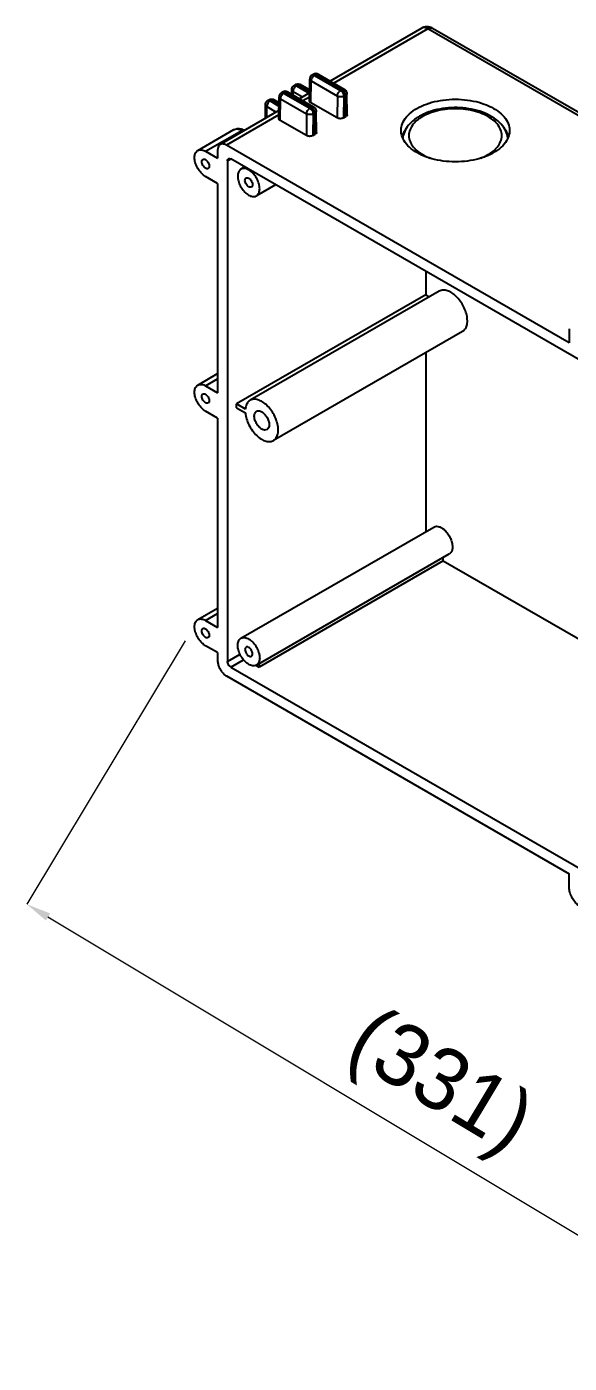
# Model space of a CAD drawing. Extents: x 0 to 1354, y -165 to 827.
# Drawn here: x 818.3 to 905.8, y -18 to 197.9 of the extents above; entities that cross this region are included whole.
import ezdxf

# ---------------------------------------------------------------- set-up
doc = ezdxf.new("R2010")
doc.units = 0
doc.header["$LTSCALE"] = 10
doc.header["$MEASUREMENT"] = 0
doc.header["$PDMODE"] = 3
doc.header["$PDSIZE"] = -10
doc.layers.get('0').update_dxf_attribs({"linetype": 'CONTINUOUS'})
doc.layers.get('DEFPOINTS').update_dxf_attribs({"linetype": 'CONTINUOUS'})
doc.styles.add('Daelim Dimension', font='')
doc.styles.get('Daelim Dimension').set_extended_font_data('나눔고딕')
doc.dimstyles.new('DEFAULT', dxfattribs={"dimscale": 2, "dimtxt": 2, "dimasz": 2, "dimexe": 0, "dimexo": 2, "dimgap": 1, "dimtad": 1, "dimdec": 1, "dimzin": 9, "dimdsep": 46, "dimtxsty": 'Daelim Dimension', "dimcen": 0.5, "dimclrd": 252, "dimclre": 252, "dimclrt": 3, "dimadec": 1, "dimazin": 0, "dimtfac": 1, "dimtdec": 1, "dimtix": 1, "dimtmove": 0, "dimatfit": 3, "dimfxl": 1, "dimtolj": 1, "dimtzin": 1, "dimlwd": 9, "dimlwe": 9, "dimarcsym": 0})

# ---------------------------------------------------------------- blocks, each defined once
blk = doc.blocks.new('*D15')
at = {"color": 5, "lineweight": 9, "ltscale": 0.5, "transparency": 16777216}
for p, q in [((843.8008398459448, 98.71144458168902), (818.2543123126488, 56.18566603444208)), ((821.6831786344985, 54.12584183153416), (938.2397334924493, -15.89322282960001)), ((967.215127347595, 24.57273151473896), (941.668599814299, -17.95304703250798))]:
    blk.add_line(p, q, dxfattribs=at)
at = {"color": 5, "ltscale": 0.5, "transparency": 16777216}
for points in [[(822.0264826683166, 54.69731955184244), (821.3398746006806, 53.55436411122588), (818.2543123126488, 56.18566603444208)], [(938.5830375262674, -15.32174510929173), (937.8964294586314, -16.46470054990829), (941.668599814299, -17.95304703250798)]]:
    blk.add_solid(points, dxfattribs=at)
at = {"layer": 'DEFPOINTS', "color": 0, "ltscale": 0.5, "transparency": 16777216}
for p in [(845.8606640488526, 102.1403109035386), (969.2749515505029, 28.00159783658859), (941.668599814299, -17.95304703250798)]:
    blk.add_point(p, dxfattribs=at)
at = {"color": 7, "ltscale": 0.5, "transparency": 16777216, "insert": (884.520180014688, 26.70494498008219), "char_height": 10, "attachment_point": 5, "rotation": 329.0054825987993, "style": 'Daelim Dimension'}
blk.add_mtext('\\A1;(331)', dxfattribs=at)

msp = doc.modelspace()

# ---------------------------------------------------------------- linework, layer by layer
at = {"color": 7, "linetype": 'Continuous'}
for p, q in [((881.994746329653, 197.6670587061886), (867.1972091980028, 189.1237476565886)), ((997.9429497387528, 131.7114201199886), (883.744729127503, 197.6423019749886)), ((864.2881262759029, 190.0833540772887), (864.5366050080529, 190.2268124838387)), ((865.2865969666027, 190.2268151879887), (869.5292553175027, 187.7773706608887)), ((861.6458942240529, 188.5577639765886), (861.3974154918528, 188.4143055700387)), ((863.8874516142528, 187.7262735022887), (862.3861117088527, 188.5633126245386)), ((863.8606398953029, 185.9371048500386), (863.9132087956527, 189.4450719737887)), ((857.4032712007529, 186.1082990533887), (857.1547924685528, 185.9648406467886)), ((858.9491211779527, 185.6646849821886), (858.1434886856027, 186.1138477013387)), ((858.9103744760528, 183.0790848377887), (858.962943376453, 186.5870519615387)), ((859.3378608566527, 187.2253340649886), (859.5863395888528, 187.3687924715887)), ((860.336331547403, 187.3687951757387), (864.578989898253, 184.9193506486387)), ((861.0224138130529, 186.9726943559887), (861.0224138130529, 187.7647855479387)), ((863.879690817203, 187.2083889595386), (862.2469437788027, 186.2657276443387)), ((869.9567453295529, 183.6918904242887), (869.9041744907029, 187.1392836898386)), ((858.9294253979529, 184.3503689472886), (849.4679698178029, 178.8878276280886)), ((856.779790789753, 183.1092842358387), (856.779790789753, 185.3153206246886)), ((868.3229184768029, 183.1777393046386), (864.0802601259529, 185.6271838317887)), ((865.0064799103529, 180.8338704120387), (864.953909071503, 184.2812636775886)), ((863.3726530576027, 180.3197192923886), (859.1299947067027, 182.7691638195387)), ((869.383659432403, 183.1777884944387), (869.7370497834029, 183.3818172908386)), ((845.8591997425528, 177.9123246499387), (851.6928063996029, 181.2803389193386)), ((853.317794440853, 181.1936741352387), (853.3898163014528, 181.1520932353387)), ((864.4333940131528, 180.3197684821887), (864.7867843641529, 180.5237972785887)), ((847.1091941464529, 177.7885139523887), (849.0537458906529, 176.6658518774386)), ((849.0537458906529, 177.9722557448387), (849.0537458906529, 176.6658518774386)), ((905.7993013336527, 146.8439400288887), (850.467965340903, 178.7887790700886)), ((850.6447427722028, 176.2372116300387), (850.6447427722028, 95.40347233423859)), ((963.9590762270027, 111.4290075310387), (851.1750750660528, 176.5434078770386)), ((853.412725259303, 175.2515291617887), (852.8242231753529, 174.9117593533887)), ((849.0537458906529, 172.5833397917886), (847.1091941464529, 173.7060018667387)), ((849.0537458906529, 172.5833397917886), (849.0537458906529, 138.7801397226386)), ((858.4127892779529, 172.3648061610886), (855.324211983153, 170.5816258726886)), ((882.6411914061528, 158.3768481202387), (882.6411914061528, 154.5995783512387)), ((882.6411914061528, 154.5995783512387), (852.1112761306028, 136.9732287636887)), ((884.8320807199029, 155.1936057168887), (854.3021654443528, 137.5672561293386)), ((882.6411914061528, 154.5995783512387), (883.222195040903, 154.2641433348887)), ((905.7993013336527, 149.0893216759887), (905.7993013336527, 146.8439400288887)), ((888.582063931603, 148.6984054957886), (858.0521486560529, 131.0720559082387)), ((882.6411914061528, 145.2684616180386), (882.6411914061528, 116.3550669201386)), ((845.8591997425528, 140.0266124950887), (849.0537458906529, 141.8709735642886)), ((847.1091941464529, 139.9028017975886), (849.0537458906529, 138.7801397226386)), ((852.1112761306028, 136.3608519508387), (852.1112761306028, 136.9732287636887)), ((853.5387872007527, 136.1490735079387), (852.1112761306028, 136.9732287636887)), ((852.1112761306028, 136.3608519508387), (853.5387872007527, 135.5366966950887)), ((849.0537458906529, 134.6976276369887), (847.1091941464529, 135.8202897119386)), ((849.0537458906529, 134.6976276369887), (849.0537458906529, 100.8944275678386)), ((852.8242231753529, 99.14033504373867), (883.9367920127529, 117.1030778140887)), ((855.324211983153, 94.81020156303862), (886.4367808205529, 112.7729443333886)), ((885.4519525636028, 111.6413864848387), (855.753591400603, 94.49513202223864)), ((885.4519525636028, 111.6413864848387), (885.4519525636028, 112.2043568681386)), ((885.4519525636028, 111.6413864848387), (934.3410727852529, 83.41587831073866)), ((845.8591997425528, 102.1409003402887), (849.0537458906529, 103.9852614094887)), ((847.1091941464529, 102.0170896427387), (849.0537458906529, 100.8944275678386)), ((849.0537458906529, 96.81191548218862), (847.1091941464529, 97.93457755708869)), ((849.0537458906529, 96.81191548218862), (849.0537458906529, 95.5055116147887)), ((855.753591400603, 95.05810240553865), (855.753591400603, 94.49513202223864)), ((850.467965340903, 93.05602527148858), (905.7993013336527, 61.11118623023867)), ((851.1750750660528, 94.48491495548865), (963.9590762270027, 29.37051460948862)), ((855.2951812578528, 94.75978925423874), (855.753591400603, 94.49513202223864)), ((905.7993013336527, 58.8658045831387), (905.7993013336527, 61.11118623023867))]:
    msp.add_line(p, q, dxfattribs=at)
at = {"color": 9, "linetype": 'Continuous'}
for p, q in [((882.9947418527529, 197.5680101481887), (867.7829908150029, 188.7855541332887)), ((997.1929624640029, 131.6371282931386), (882.9947418527529, 197.5680101481887)), ((864.5366432071028, 190.2268345334387), (864.5366048151027, 190.2268123724386)), ((864.663124597053, 190.0462108679886), (864.911603329253, 190.1896692745886)), ((864.663124597053, 190.0462108679886), (868.905782947953, 187.5967663408887)), ((864.911603329253, 190.1896692745886), (869.154261680103, 187.7402247474886)), ((861.397415298753, 188.4143054585386), (861.3975246146028, 188.4143685350386)), ((862.020892545203, 188.5206207673386), (861.7724138130529, 188.3771623607886)), ((861.7724138130529, 188.3771623607886), (863.8022037838527, 187.1636520670386)), ((863.8837910741029, 187.4820025677386), (862.020892545203, 188.5206207673386)), ((862.386112243003, 188.5633123267387), (862.3860749839027, 188.5633330955386)), ((863.913206768053, 189.4449340384887), (863.9132088031529, 189.4450724733387)), ((864.0802601259529, 185.6271838317887), (864.1328774906528, 189.1383850219886)), ((864.1328774906528, 189.1383850219886), (868.3755358415528, 186.6889404948387)), ((857.154792275453, 185.9648405352887), (857.1549015913029, 185.9649036117887)), ((857.778269521903, 186.0711558441387), (857.529790789753, 185.9276974375387)), ((857.529790789753, 185.9276974375387), (858.9404245224027, 185.0843498104887)), ((858.9454606378529, 185.4204140476386), (857.778269521903, 186.0711558441387)), ((858.1434892197531, 186.1138474035387), (858.1434519606028, 186.1138681723387)), ((858.9629413488528, 186.5869140261887), (858.9629433839027, 186.5870524610386)), ((859.1299947067027, 182.7691638195387), (859.1826120714527, 186.2803650096887)), ((859.1826120714527, 186.2803650096887), (863.4252704223027, 183.8309204825887)), ((859.586377787853, 187.3688145211886), (859.586339395903, 187.3687923601886)), ((859.7128591778528, 187.1881908557386), (859.9613379100028, 187.3316492623387)), ((859.7128591778528, 187.1881908557386), (863.9555175287028, 184.7387463286386)), ((859.9613379100028, 187.3316492623387), (864.2039962609028, 184.8822047351887)), ((861.2329111319027, 186.8511664215887), (861.2329111319027, 187.4639926533887)), ((861.2329111319027, 187.4639926533887), (862.7507107313527, 186.5565758938387)), ((863.8694662247528, 186.5260932696887), (862.8272958979028, 185.9243994231887)), ((868.3755358415528, 186.6889404948387), (868.3229184768029, 183.1777393046386)), ((869.154261680103, 187.7402247474886), (868.905782947953, 187.5967663408887)), ((869.4361152418028, 186.6782089621387), (869.383659432403, 183.1777884944387)), ((869.6845939739528, 186.8216673687386), (869.4361152418028, 186.6782089621387)), ((869.7370497834029, 183.3818172908386), (869.6845939739528, 186.8216673687386)), ((869.9041744821529, 187.1392842507887), (869.9041771879529, 187.1391026618887)), ((858.9192008070029, 183.6680733556386), (850.467965340903, 178.7887790700886)), ((856.9902881086027, 183.2308141940887), (856.9902881086027, 185.0145277301386)), ((856.9902881086027, 185.0145277301386), (858.5080877080527, 184.1071109706386)), ((863.4252704223027, 183.8309204825887), (863.3726530576027, 180.3197192923886)), ((864.2039962609028, 184.8822047351887), (863.9555175287028, 184.7387463286386)), ((864.4858498225531, 183.8201889498887), (864.4333940131528, 180.3197684821887)), ((864.7343285547529, 183.9636473564887), (864.4858498225531, 183.8201889498887)), ((864.7867843641529, 180.5237972785887), (864.7343285547529, 183.9636473564887)), ((864.9539090629528, 184.2812642385386), (864.9539117687027, 184.2810826495886)), ((847.1091941464529, 177.7885139523887), (852.9428008035029, 181.1565282218387)), ((851.6928062509028, 181.2803388334887), (851.6939353387029, 181.2809895325387)), ((852.9428008035029, 181.1565282218387), (853.170151279453, 181.0252703327886)), ((850.6447427722028, 176.2372116300387), (851.1750796482029, 176.5433999404886)), ((847.1091941464529, 139.9028017975886), (849.0537458906529, 141.0254825689887)), ((847.1091941464529, 102.0170896427387), (849.0537458906529, 103.1397704141887)), ((850.6447427722028, 95.40347233423859), (852.6703744223028, 96.57296433178863)), ((851.1750750660528, 94.48491495548865), (853.2343781070028, 95.67384702353866))]:
    msp.add_line(p, q, dxfattribs=at)
at = {"color": 7, "linetype": 'Continuous'}
for points, start_tangent, end_tangent in [([(882.6064475893029, 197.8758763357387), (882.0610008297031, 197.7033341404386), (881.994232429453, 197.6667368526887)], (-0.9908302080496885, -0.1351129113601332), (-0.8656167983768421, -0.5007070584361932)), ([(883.1786625310529, 197.8574233309887), (882.6064475893029, 197.8758763357387)], (-0.9805761724633377, 0.1961386499320079), (-0.9908302080461471, -0.1351129113861037)), ([(883.744729127503, 197.6423019749886), (883.1786625310529, 197.8574233309887)], (-0.8660303017101584, 0.4999915164478415), (-0.9805761724658482, 0.1961386499194573)), ([(864.2881262759029, 190.0833540772887), (864.0714293051528, 189.8946991997886), (863.9398639247029, 189.6323132727887), (863.9132221470527, 189.4449338057386)], (-0.8660266961392385, -0.4999977615691446), (-0.01513031630643683, -0.9998855302125677)), ([(864.5658278744029, 190.2427602071386), (864.536689546203, 190.2267544002887)], (-0.8868667752088809, -0.462025240685615), (-0.8656779502130725, -0.50060132492323)), ([(864.8849276769529, 190.3268146687387), (864.622630665303, 190.2693869635887), (864.5658278744029, 190.2427602071386)], (-0.9993594989064293, -0.0357853593735024), (-0.886866775227259, -0.4620252406503378)), ([(865.2865918888529, 190.2267223833887), (865.1965674968028, 190.2710470459887), (864.9116915091029, 190.3272924565387), (864.8849276769529, 190.3268146687387)], (-0.865717809410609, 0.5005323910290886), (-0.9993594989050762, -0.03578535941128674)), ([(861.0224138130529, 187.7647855479387), (861.078464978103, 188.0492763465386), (861.2427796384527, 188.2958106331387), (861.397532030503, 188.4143556957387)], (0, 1), (0.8659347597850275, 0.5001569671573581)), ([(861.6458993204528, 188.5576798471886), (861.728685220653, 188.5989789828886)], (0.8656831619369936, 0.5005923123049024), (0.9207931692213599, 0.3900512011458037)), ([(861.728685220653, 188.5989789828886), (862.0097609036029, 188.6581613409887), (862.0450528877527, 188.6578495787387)], (0.9207931692294504, 0.3900512011267042), (0.9994730341496596, -0.03246003708675485)), ([(862.0450528877527, 188.6578495787387), (862.2965271486528, 188.6057578004886), (862.3860304649029, 188.5632533603386)], (0.9994730341483905, -0.03246003712582927), (0.8731249093335302, -0.4874965566045721)), ([(856.779790789753, 185.3153206246886), (856.8358419548028, 185.5998114233387), (857.0001566151527, 185.8463457098887), (857.1549090072031, 185.9648907724886)], (0, 1), (0.8659347597850275, 0.5001569671573581)), ([(857.4032762971528, 186.1082149239887), (857.486062197353, 186.1495140596887)], (0.8656831619369936, 0.5005923123049024), (0.9207931692213599, 0.3900512011458037)), ([(857.486062197353, 186.1495140596887), (857.7671378803029, 186.2086964177387), (857.8024298644527, 186.2083846554887)], (0.9207931692294504, 0.3900512011267042), (0.9994730341496596, -0.03246003708675485)), ([(857.8024298644527, 186.2083846554887), (858.0539041253528, 186.1562928772887), (858.1434074416529, 186.1137884371387)], (0.9994730341483905, -0.03246003712582927), (0.8731249093335302, -0.4874965566045721)), ([(859.3378608566527, 187.2253340649886), (859.1211638859527, 187.0366791875387), (858.9895985055027, 186.7742932604887), (858.962956727853, 186.5869137934886)], (-0.8660266961392385, -0.4999977615691446), (-0.01513031630643683, -0.9998855302125677)), ([(859.6155624551529, 187.3847401948387), (859.5864241270028, 187.3687343879886)], (-0.8868667752088809, -0.462025240685615), (-0.8656779502130725, -0.50060132492323)), ([(859.9346622577527, 187.4687946564386), (859.6723652461028, 187.4113669513387), (859.6155624551529, 187.3847401948387)], (-0.9993594989064293, -0.0357853593735024), (-0.886866775227259, -0.4620252406503378)), ([(860.3363264696527, 187.3687023710886), (860.2463020776029, 187.4130270337387), (859.9614260898529, 187.4692724442887), (859.9346622577527, 187.4687946564386)], (-0.865717809410609, 0.5005323910290886), (-0.9993594989050762, -0.03578535941128674)), ([(864.0802601259529, 185.6271838317887), (863.9176943814027, 185.7676523104387), (863.8606116632527, 185.9333603006387), (863.8606413844027, 185.9370047213886)], (-0.8660303016741124, 0.4999915165102762), (0.01623999172985087, 0.9998681226384881)), ([(869.5292553175027, 187.7773706608887), (869.746631118303, 187.5878462484386), (869.8781221317529, 187.3241284647886), (869.9041605696029, 187.1391024070887)], (0.8660303016817275, -0.4999915164970865), (0.01532976876573453, -0.999882492190752)), ([(881.227067634753, 184.7083685917887), (882.7589662144028, 185.4136835373886), (884.5243015523029, 185.9045107056386), (886.4345523632528, 186.1562379727886), (888.3939306950028, 186.1562426825387), (890.3041851364528, 185.9045245987886), (892.069527553353, 185.4137059172386), (893.6014363054028, 184.7083983361387), (894.823095091203, 183.8239689226887), (895.673244837953, 182.8047666607387), (896.1092554874529, 181.7018986074886), (896.1633565859529, 181.1362618994386)], (0.8660266961452364, 0.4999977615587561), (3.982305195280139e-06, -0.9999999999920708)), ([(864.578989898253, 184.9193506486387), (864.7963656990528, 184.7298262361887), (864.927856712553, 184.4661084525387), (864.9538951504028, 184.2810823948387)], (0.8660303016817275, -0.4999915164970865), (0.01532976876573453, -0.999882492190752)), ([(869.9567437226028, 183.6917850465886), (869.9567746139028, 183.6880511435386), (869.8996679082029, 183.5223250216386), (869.7370497834029, 183.3818172908386)], (0.01655496505388546, -0.9998629571756645), (-0.8660266961699389, -0.4999977615159697)), ([(878.665198873603, 181.1362620800387), (878.7192918144528, 181.7018568071387), (879.1552865577028, 182.8047269564387), (880.0054216048029, 183.8239333053887), (881.227067634753, 184.7083685917887)], (-3.982306036047183e-06, 0.9999999999920707), (0.8660266961426353, 0.4999977615632612)), ([(881.9924071583528, 183.6382514523887), (881.610957011203, 183.4310894998887)], (-0.8906445112952244, -0.454700290850678), (-0.8660266948072763, -0.4999977638761844)), ([(895.8836913157029, 179.9653176649387), (895.5663936330029, 181.0436421418887), (894.8208623942028, 182.1597060257886), (893.673326846103, 183.1466011051386), (892.197389733853, 183.9335735499886), (890.4926689895028, 184.4820811407886), (888.6516245242528, 184.7782968123387), (886.7597985959528, 184.8179899934887), (884.899977307803, 184.6019365570387), (883.1561375489528, 184.1359050238386), (881.9924071583528, 183.6382514523887)], (-0.1318851515387253, 0.991265003318289), (-0.8906445113050375, -0.4547002908314564)), ([(851.6939956222527, 181.2808845778386), (852.0807206308027, 181.4299787561387), (852.6751023994029, 181.4366175201387), (853.317794440853, 181.1936741352387)], (0.8671396282345407, 0.4980651213900271), (0.8660303016978359, -0.4999915164691851)), ([(859.1299947067027, 182.7691638195387), (858.967428962203, 182.9096322981886), (858.910346244053, 183.0753402883886), (858.910375965153, 183.0789847090887)], (-0.8660303016741124, 0.4999915165102762), (0.01623999172985087, 0.9998681226384881)), ([(869.383659432403, 183.1777884944387), (869.1402907786528, 183.0839010485387), (868.8532410873029, 183.0509295679886), (868.5662218506027, 183.0838844397387), (868.3229184768029, 183.1777393046386)], (-0.8660266961424549, -0.4999977615635736), (-0.8660303016967612, 0.4999915164710467)), ([(881.0697396490527, 183.0881128545386), (880.3519829203528, 182.5106732856887), (879.4808654484527, 181.4531903687387), (879.007628413603, 180.3087989718887), (878.943186822853, 179.9504070150386)], (-0.8207748323158673, -0.5712518486944791), (-0.1265486183698461, -0.9919604060589733)), ([(881.610957011203, 183.4310894998887), (881.0697396490527, 183.0881128545386)], (-0.8660266948303145, -0.4999977638362812), (-0.820774832312984, -0.5712518486986219)), ([(895.4256288844529, 181.3310197883386), (895.673244837953, 180.9676362221887)], (0.6054057418979257, -0.7959170105463397), (0.5174898475212295, -0.8556893464993325)), ([(864.4333940131528, 180.3197684821887), (864.1900253594529, 180.2258810362387), (863.902975668103, 180.1929095557387), (863.615956431353, 180.2258644274887), (863.3726530576027, 180.3197192923886)], (-0.8660266961424549, -0.4999977615635736), (-0.8660303016967612, 0.4999915164710467)), ([(865.0064783033529, 180.8337650342887), (865.0065091947029, 180.8300311312887), (864.9494024890028, 180.6643050093887), (864.7867843641529, 180.5237972785887)], (0.01655496505388546, -0.9998629571756645), (-0.8660266961699389, -0.4999977615159697)), ([(879.0945661233527, 179.5718193059886), (878.7192999721528, 180.5706253720386), (878.665198873603, 181.1362620800387)], (-0.490535702137594, 0.871421095067349), (-3.98230614097676e-06, 0.9999999999920707)), ([(878.814868165703, 180.2320450301886), (879.143358409553, 180.9477370781887)], (0.3103520845440922, 0.9506216826998724), (0.5123421121787682, 0.8587814390682873)), ([(879.1553106216529, 179.4677573187887), (879.0945661233527, 179.5718193059886)], (-0.5174898475224508, 0.855689346498594), (-0.4905357020593458, 0.871421095111396)), ([(879.143358409553, 180.9477370781887), (879.1552865577028, 180.9675965178886)], (0.5123421117138751, 0.8587814393456389), (0.5174334070714339, 0.8557234770920148)), ([(879.1552865577028, 180.9675965178886), (879.3706331731028, 181.2880578475887)], (0.5174334072970536, 0.8557234769555885), (0.5955165756411397, 0.803343020220286)), ([(892.7707294313027, 177.1415836009387), (892.0695892452027, 176.8588404420886), (890.3042539073031, 176.3680132738887), (888.3940030963529, 176.1162860067386), (886.4346247645531, 176.1162812969387), (884.5243703231029, 176.3679993807386), (882.7590279062529, 176.8588180622887), (881.2271191541529, 177.5641256433887), (880.005460368403, 178.4485550568386), (879.1553106216529, 179.4677573187887)], (-0.9129878262335238, -0.4079868002146456), (-0.5174898474872532, 0.85568934651988)), ([(895.6732689019027, 179.4677970230887), (894.823133854753, 178.4485906741386), (893.6014878248529, 177.5641553876887)], (-0.5174334073312364, -0.8557234769349189), (-0.8660266961432942, -0.4999977615621198)), ([(895.673244837953, 180.9676362221887), (895.6852008677529, 180.9477329735887)], (0.517489847542348, -0.8556893464865608), (0.5123849396368966, -0.8587558871025538)), ([(895.7328276734029, 179.5697683456887), (895.6732689019027, 179.4677970230887)], (-0.4910393998780912, -0.8711373644651939), (-0.5174334074473974, -0.8557234768646796)), ([(895.6852008677529, 180.9477329735887), (896.0136932593027, 180.2320536299387)], (0.5123849397366308, -0.8587558870430463), (0.3103332069559014, -0.9506278455107792)), ([(896.1633565859529, 181.1362618994386), (896.109263645103, 180.5706671723387), (895.7328276734029, 179.5697683456887)], (3.982311572699545e-06, -0.9999999999920707), (-0.4910393999509201, -0.871137364424142)), ([(847.1091941464529, 173.7060018667387), (846.504579722603, 174.1781710724387), (845.972890721453, 174.8395953078887), (845.5782566833527, 175.6104970488386), (845.3682762976027, 176.3978941679386), (845.3682762976027, 177.1068149519386), (845.5782566833527, 177.6517530916387), (845.8606640488529, 177.9117352131386)], (-0.8660303016876248, 0.4999915164868716), (0.8613898780406084, 0.5079443650727763)), ([(845.8606640488529, 177.9117352131386), (845.972890721453, 177.9669810050887), (846.504579722603, 178.0144775535887), (847.1091941464529, 177.7885139523887)], (0.8613898780322203, 0.5079443650870009), (0.8660303016765557, -0.4999915165060445)), ([(849.4685400351527, 178.8868401561887), (849.3238371366529, 178.7761771678886), (849.122962272003, 178.4369192157886), (849.0537458906529, 177.9722557448387)], (-0.8660261610534529, -0.4999986883692987), (0, -1)), ([(850.467965340903, 178.7887790700886), (850.0309471544028, 178.9611608557386), (849.6367074216528, 178.9568185359387), (849.4685400351527, 178.8868401561887)], (-0.8660303016980786, 0.4999915164687647), (-0.8660261610508626, -0.4999986883737851)), ([(893.6014878248529, 177.5641553876887), (892.7707294313027, 177.1415836009387)], (-0.866026696154785, -0.4999977615422173), (-0.9129878262394281, -0.407986800201433)), ([(846.5081508801027, 176.0942625508887), (846.5539025745029, 176.3334410507887), (846.6841959566527, 176.4833805451887)], (0, 1), (0.8663067276259966, 0.4995124159317141)), ([(847.534192336303, 175.0111352738886), (847.3392034466528, 174.9732675916387), (847.1091941464529, 175.0532308549887), (846.8791848463029, 175.2388534460387), (846.684192377053, 175.5018760079387), (846.5539025745029, 175.8022557399886), (846.5081508801027, 176.0942625508887)], (-0.8663067276310573, -0.499512415922937), (0, 1)), ([(846.6841959566527, 176.4833805451887), (846.8791848463029, 176.5212482274887), (847.1091941464529, 176.4412849641387), (847.3392034466528, 176.2556623730886), (847.5341959159027, 175.9926398111886), (847.6644857184529, 175.6922600791386), (847.7102374128528, 175.4002532682387)], (0.8663067276310573, 0.499512415922937), (0, -1)), ([(847.7102374128528, 175.4002532682387), (847.6644857184529, 175.1610747683387), (847.534192336303, 175.0111352738886)], (0, -1), (-0.8663067276259966, -0.4995124159317141)), ([(850.6447427722028, 176.2372116300387), (850.685111914353, 176.4482514828887), (850.8000766622529, 176.5805510385887)], (0, 1), (0.8660278259392481, 0.499995804681339)), ([(850.8000766622529, 176.5805510385887), (850.9721256835528, 176.6139636976386), (851.1750750660528, 176.5434078770386)], (0.8660278259917662, 0.4999958045903737), (0.8660303016906142, -0.4999915164816938)), ([(852.8240017115029, 174.9101962315386), (852.7200238902028, 174.8406131091887), (852.4130531022529, 174.4038953586887), (852.3064432664028, 173.7672944993387)], (-0.8705900366430044, -0.4920091341610768), (0, -1)), ([(855.8419918921027, 171.7260907267387), (855.735382056253, 172.4857912360387), (855.4284112683029, 173.2769603018887), (854.9581047357028, 174.0041712585887), (854.3811883672029, 174.5797117321887), (853.767246791303, 174.9341630475387), (853.1903304228028, 175.0247731448887), (852.8240017115029, 174.9101962315386)], (0, 1), (-0.870590036640829, -0.4920091341649261)), ([(852.3064432664028, 173.7672944993387), (852.4130531022529, 173.0075939899887), (852.7200238902028, 172.2164249241387), (853.1903304228028, 171.4892139674387), (853.767246791303, 170.9136734938386), (854.3811883672029, 170.5592221784887), (854.9581047357028, 170.4686120811386), (855.3244334470028, 170.5831889944886)], (0, -1), (0.870590036640829, 0.4920091341649261)), ([(853.4731743129028, 173.0936972543886), (853.5326963080029, 173.3604600453887), (853.6504566608028, 173.4821071584886)], (0, 1), (0.8558449220180255, 0.5172325100532253)), ([(854.4979784977029, 172.0112780675886), (854.4489619263027, 171.9877265569887), (854.2079622882529, 171.9928504688387), (853.940472870253, 172.1472820625886), (853.6994732322028, 172.4204342671387), (853.5326963080029, 172.7582059383886), (853.4731743129028, 173.0936972543886)], (-0.8558449219978848, -0.5172325100865517), (0, 1)), ([(853.6504566608028, 173.4821071584886), (853.6994732322028, 173.5056586690387), (853.940472870253, 173.5005347571887), (854.2079622882529, 173.3461031634387), (854.4489619263027, 173.0729509588887), (854.615738850503, 172.7351792876386), (854.6752608456527, 172.3996879716886)], (0.8558449219978848, 0.5172325100865517), (0, -1)), ([(854.6752608456527, 172.3996879716886), (854.615738850503, 172.1329251806887), (854.4979784977029, 172.0112780675886)], (0, -1), (-0.8558449220180255, -0.5172325100532253)), ([(855.3244334470028, 170.5831889944886), (855.4284112683029, 170.6527721168386), (855.735382056253, 171.0894898673887), (855.8419918921027, 171.7260907267387)], (0.8705900366430044, 0.4920091341610768), (0, 1)), ([(888.5813152236528, 148.6983057337886), (888.9635295504527, 149.0350728348886), (889.2580201131027, 149.6374040006386), (889.358733795053, 150.4151027768887), (889.2580201131027, 151.3090930650387), (888.9635295504527, 152.2514649492387), (888.4976324053027, 153.1706333171387), (887.895719482503, 153.9967756580386), (887.2035137127527, 154.6671359693387), (886.4735969149529, 155.1307918720387), (885.7614155397027, 155.3525228120386), (885.1210688069027, 155.3154855085886), (884.8325734402529, 155.1925854510387)], (0.8642493799050133, 0.5030636235445772), (-0.8662546801050226, -0.4996026713260698)), ([(847.1091941464529, 135.8202897119386), (846.504579722603, 136.2924589175886), (845.972890721453, 136.9538831530887), (845.5782566833527, 137.7247848940386), (845.3682762976027, 138.5121820131387), (845.3682762976027, 139.2211027970886), (845.5782566833527, 139.7660409368386), (845.8606640488529, 140.0260230583386)], (-0.8660303016876248, 0.4999915164868716), (0.8613898780406084, 0.5079443650727763)), ([(845.8606640488529, 140.0260230583386), (845.972890721453, 140.0812688502887), (846.504579722603, 140.1287653987387), (847.1091941464529, 139.9028017975886)], (0.8613898780322203, 0.5079443650870009), (0.8660303016765557, -0.4999915165060445)), ([(846.5081508801027, 138.2085503960886), (846.5539025745029, 138.4477288959886), (846.6841959566527, 138.5976683903887)], (0, 1), (0.8663067276259966, 0.4995124159317141)), ([(847.534192336303, 137.1254231190887), (847.3392034466528, 137.0875554368387), (847.1091941464529, 137.1675187001887), (846.8791848463029, 137.3531412912387), (846.684192377053, 137.6161638531387), (846.5539025745029, 137.9165435851887), (846.5081508801027, 138.2085503960886)], (-0.8663067276310573, -0.499512415922937), (0, 1)), ([(846.6841959566527, 138.5976683903887), (846.8791848463029, 138.6355360726386), (847.1091941464529, 138.5555728092886), (847.3392034466528, 138.3699502182886), (847.5341959159027, 138.1069276563387), (847.6644857184529, 137.8065479243387), (847.7102374128528, 137.5145411133886)], (0.8663067276310573, 0.499512415922937), (0, -1)), ([(847.7102374128528, 137.5145411133886), (847.6644857184529, 137.2753626135386), (847.534192336303, 137.1254231190887)], (0, -1), (-0.8663067276259966, -0.4995124159317141)), ([(854.3022930122529, 137.5659296608387), (854.1144415436529, 137.4346069875887), (853.7244369304531, 136.8993054141886), (853.5387872007527, 136.1490735079387)], (-0.8676397778858685, -0.4971933384812802), (-0.09126128957365635, -0.9958269814708544)), ([(858.0525953385527, 131.0729797543386), (858.163420053253, 131.1444200201886), (858.5824397397528, 131.6421052258886), (858.8010569180528, 132.3628776789886), (858.8010569180528, 133.2466843105886), (858.5824397397528, 134.2198884264886), (858.163420053253, 135.2014049439887), (857.5789095954028, 136.1094562106387), (856.877608405603, 136.8683855261886), (856.1179472529029, 137.4149606814387), (855.3632193215531, 137.7036423173387), (854.6763067713027, 137.7103781574887), (854.3022930122529, 137.5659296608387)], (0.8683223581434676, 0.4960002846250874), (-0.8676397778873286, -0.4971933384787322)), ([(853.5387872007527, 135.5366966950887), (853.7244369304531, 134.5720997956387), (854.1144415436529, 133.5864698731887), (854.6763067713027, 132.6619272995387), (855.3632193215531, 131.8755027918387), (856.1179472529029, 131.2927193942387), (856.877608405603, 130.9621332515387), (857.5789095954028, 130.9112880251887), (858.0525953385527, 131.0729797543386)], (0.08259095808793279, -0.9965835306897849), (0.8683223581443598, 0.4960002846235255)), ([(854.9750705174529, 135.0136653014887), (855.0665739062529, 135.4920223012386), (855.327160670553, 135.7919012900886)], (0, 1), (0.8663067276259966, 0.4995124159317141)), ([(857.0271534298529, 132.8474107474887), (856.6371756505528, 132.7716753829386), (856.1771570502028, 132.9316019096887), (855.7171384498529, 133.3028470917386), (855.3271535113029, 133.8288922155887), (855.0665739062529, 134.4296516796387), (854.9750705174529, 135.0136653014887)], (-0.8663067276310573, -0.499512415922937), (0, 1)), ([(855.327160670553, 135.7919012900886), (855.7171384498529, 135.8676366545886), (856.1771570502028, 135.7077101278887), (856.6371756505528, 135.3364649458387), (857.027160589053, 134.8104198219887), (857.2877401941028, 134.2096603579387), (857.3792435829528, 133.6256467360886)], (0.8663067276310573, 0.499512415922937), (0, -1)), ([(857.3792435829528, 133.6256467360886), (857.2877401941028, 133.1472897363387), (857.0271534298529, 132.8474107474887)], (0, -1), (-0.8663067276259966, -0.4995124159317141)), ([(883.9374971651027, 117.1018567101387), (884.1477147462028, 117.1893166394887), (884.640514111753, 117.1947442620387), (885.1867864166529, 116.9792671165887), (885.7330587215529, 116.5639776073386), (886.225858087153, 115.9895271650387), (886.6169458780028, 115.3121470013386), (886.8680396962527, 114.5981438063386), (886.9545607295529, 113.9174091874386)], (0.8660101582932896, 0.5000264050356056), (0, -1)), ([(886.9545607295529, 113.9174091874386), (886.8834883554528, 113.3854613763386), (886.676444063703, 112.9789151581887), (886.436095050653, 112.7730508251886)], (0, -1), (-0.8638017281777994, -0.5038318910083471)), ([(847.1091941464529, 97.93457755708869), (846.504579722603, 98.40674676278866), (845.972890721453, 99.06817099828868), (845.5782566833527, 99.83907273918862), (845.3682762976027, 100.6264698583386), (845.3682762976027, 101.3353906422886), (845.5782566833527, 101.8803287820386), (845.8606640488529, 102.1403109035386)], (-0.8660303016876248, 0.4999915164868716), (0.8613898780406084, 0.5079443650727763)), ([(845.8606640488529, 102.1403109035386), (845.972890721453, 102.1955566954387), (846.504579722603, 102.2430532439387), (847.1091941464529, 102.0170896427387)], (0.8613898780322203, 0.5079443650870009), (0.8660303016765557, -0.4999915165060445)), ([(846.5081508801027, 100.3228382412887), (846.5539025745029, 100.5620167411387), (846.6841959566527, 100.7119562355887)], (0, 1), (0.8663067276259966, 0.4995124159317141)), ([(847.534192336303, 99.23971096428863), (847.3392034466528, 99.20184328203868), (847.1091941464529, 99.28180654538869), (846.8791848463029, 99.46742913643868), (846.684192377053, 99.73045169833858), (846.5539025745029, 100.0308314303886), (846.5081508801027, 100.3228382412887)], (-0.8663067276310573, -0.499512415922937), (0, 1)), ([(846.6841959566527, 100.7119562355887), (846.8791848463029, 100.7498239178387), (847.1091941464529, 100.6698606544887), (847.3392034466528, 100.4842380634386), (847.5341959159027, 100.2212155015386), (847.6644857184529, 99.92083576948858), (847.7102374128528, 99.62882895858866)], (0.8663067276310573, 0.499512415922937), (0, -1)), ([(847.7102374128528, 99.62882895858866), (847.6644857184529, 99.38965045873874), (847.534192336303, 99.23971096428863)], (0, -1), (-0.8663067276259966, -0.4995124159317141)), ([(852.3064432664028, 97.99587018968873), (852.4130531022529, 98.63247104903871), (852.7200238902028, 99.06918879953867), (852.8240017115029, 99.13877192193866)], (0, 1), (0.8705900366430044, 0.4920091341610768)), ([(855.3244334470028, 94.81176468488866), (854.9581047357028, 94.69718777153867), (854.3811883672029, 94.78779786888867), (853.767246791303, 95.14224918423861), (853.1903304228028, 95.7177896578387), (852.7200238902028, 96.44500061448866), (852.4130531022529, 97.23616968038868), (852.3064432664028, 97.99587018968873)], (-0.870590036640829, -0.4920091341649261), (0, 1)), ([(852.8240017115029, 99.13877192193866), (853.1903304228028, 99.25334883528865), (853.767246791303, 99.16273873793864), (854.3811883672029, 98.80828742258859), (854.9581047357028, 98.23274694898873), (855.4284112683029, 97.50553599228874), (855.735382056253, 96.71436692643874), (855.8419918921027, 95.95466641708867)], (0.870590036640829, 0.4920091341649261), (0, -1)), ([(853.6504566608028, 97.71068284883859), (853.5326963080029, 97.58903573573866), (853.4731743129028, 97.32227294473864)], (-0.8558449220180255, -0.5172325100532253), (0, -1)), ([(853.4731743129028, 97.32227294473864), (853.5326963080029, 96.98678162878866), (853.6994732322028, 96.64900995753874), (853.940472870253, 96.37585775298862), (854.2079622882529, 96.22142615923872), (854.4489619263027, 96.21630224738874), (854.4979784977029, 96.23985375793859)], (0, -1), (0.8558449219978848, 0.5172325100865517)), ([(854.6752608456527, 96.62826366203865), (854.615738850503, 96.96375497803865), (854.4489619263027, 97.30152664928869), (854.2079622882529, 97.57467885383858), (853.940472870253, 97.72911044758871), (853.6994732322028, 97.73423435943869), (853.6504566608028, 97.71068284883859)], (0, 1), (-0.8558449219978848, -0.5172325100865517)), ([(849.0537458906529, 95.5055116147887), (849.1229628285528, 94.96092345978866), (849.3238381953529, 94.38972044608863), (849.6367088788029, 93.84781599448866), (850.0309488673529, 93.38825557353869), (850.467965340903, 93.05602527148858)], (0, -1), (0.8660303016860081, -0.4999915164896718)), ([(851.1750750660528, 94.48491495548865), (850.9721256835528, 94.64869959463863), (850.8000735048029, 94.88077832573867), (850.685111914353, 95.14581926578865), (850.6447427722028, 95.40347233423859)], (-0.8660303016916953, 0.4999915164798213), (0, 1)), ([(854.4979784977029, 96.23985375793859), (854.615738850503, 96.36150087103874), (854.6752608456527, 96.62826366203865)], (0.8558449220180255, 0.5172325100532253), (0, 1)), ([(855.8419918921027, 95.95466641708867), (855.735382056253, 95.31806555773869), (855.4284112683029, 94.88134780723863), (855.3244334470028, 94.81176468488866)], (0, -1), (-0.8705900366430044, -0.4920091341610768)), ([(908.8172915142527, 55.68169907833862), (908.4509628029527, 55.56712216498863), (907.8740464345028, 55.65773226233864), (907.260104858603, 56.01218357768869), (906.683188490103, 56.58772405128866), (906.2128819575028, 57.31493500798865), (905.9059111695028, 58.10610407383865), (905.7993013336527, 58.8658045831387)], (-0.870590036640829, -0.4920091341649261), (0, 1))]:
    msp.add_spline(points, degree=3, dxfattribs=dict(at, start_tangent=start_tangent, end_tangent=end_tangent))
at = {"color": 9, "linetype": 'Continuous'}
for points, start_tangent, end_tangent in [([(882.164343500353, 197.7362803308886), (881.9953164739527, 197.6660711959887)], (-0.9661049769176326, -0.2581495178670312), (-0.8660226834792553, -0.5000047116771899)), ([(882.9947418527529, 197.5680101481887), (882.5576516983028, 197.7404064797387), (882.164343500353, 197.7362803308886)], (-0.8660303022905425, 0.4999915154425641), (-0.9661049768964893, -0.2581495179461586)), ([(882.9947418527529, 197.5680101481887), (883.3225013354029, 197.6972977743887), (883.618179455103, 197.6940429136387), (883.7443015066528, 197.6415613001886)], (0.86602669615598, 0.4999977615401474), (0.8660294510231903, -0.4999929899113305)), ([(864.663124597053, 190.0462108679886), (864.4652584626529, 189.8877540763386), (864.2928983290531, 189.6585421330886), (864.176229879803, 189.3954399140387), (864.1328774906528, 189.1383850219886)], (-0.8660266961520705, -0.4999977615469191), (-0.01498389150879232, -0.9998877351959333)), ([(864.2881262759029, 190.0833540772887), (864.4601752145527, 190.1167666886387), (864.4955565973528, 190.1119102092387)], (0.8660280392324784, 0.499995435242312), (0.9832020527250875, -0.1825204742410406)), ([(864.4955565973528, 190.1119102092387), (864.663124597053, 190.0462108679886)], (0.9832020527075754, -0.1825204743353752), (0.8660303016999186, -0.4999915164655779)), ([(864.911603329253, 190.1896692745886), (864.7077904752528, 190.2603095860886), (864.536643967203, 190.2268332124886)], (-0.8660303016800122, 0.4999915165000574), (-0.8667479920696505, -0.4987463465963728)), ([(865.2865964423527, 190.2268132013387), (865.2847947961027, 190.2278456953386), (865.113267057603, 190.2600966222886), (864.911603329253, 190.1896692745886)], (-0.8653197801422298, 0.5012201892328393), (-0.8660266961167423, -0.4999977616081094)), ([(861.3894198640028, 187.9825494886386), (861.272746487603, 187.7171442772886)], (-0.5066747386704765, -0.8621372913829933), (-0.2865153850716977, -0.9580756411250717)), ([(861.5650567148527, 188.2145151705387), (861.3894198640028, 187.9825494886386)], (-0.6964476527295064, -0.7176075996027083), (-0.5066747386492574, -0.8621372913954639)), ([(861.3975254294028, 188.4143671177887), (861.5685813403529, 188.4478045679887), (861.604892932703, 188.4428700008386)], (0.8669306270695126, 0.4984288192398807), (0.9831946413498358, -0.1825603933523584)), ([(861.7724138130529, 188.3771623607886), (861.5650567148527, 188.2145151705387)], (-0.8734214420711401, -0.4869650752675906), (-0.6964476528213208, -0.7176075995136013)), ([(861.604892932703, 188.4428700008386), (861.7724138130529, 188.3771623607886)], (0.9831946413365225, -0.1825603934240589), (0.8660303016883524, -0.4999915164856116)), ([(862.020892545203, 188.5206207673386), (861.817060072503, 188.5912629745887), (861.6458947660531, 188.5577625881386)], (-0.8660303017051856, 0.4999915164564551), (-0.8666506454519028, -0.498915482559722)), ([(862.3860676241529, 188.5633197627886), (862.221134909053, 188.5932998314886), (862.020892545203, 188.5206207673386)], (-0.8754742743325803, 0.4832647255716497), (-0.8583021475832219, -0.5131446418448011)), ([(864.1328774906528, 189.1383850219886), (863.969785790353, 189.2787432354387), (863.913187333203, 189.4431041188386), (863.9132085775027, 189.4449340097887)], (-0.8660303016894979, 0.4999915164836273), (0.0158491017815296, 0.9998743950980638)), ([(869.154261680103, 187.7402247474886), (869.3550695978529, 187.8105632919387), (869.5259734028527, 187.7792325535886), (869.5292520191529, 187.7773649813387)], (0.8660266961764899, 0.4999977615046228), (0.8647548411434784, -0.5021942499859167)), ([(857.3224336916028, 185.7650502472886), (857.1467968407028, 185.5330845653887)], (-0.6964476527295064, -0.7176075996027083), (-0.5066747386492574, -0.8621372913954639)), ([(857.1549024061528, 185.9649021945886), (857.3259583170529, 185.9983396447886), (857.362269909403, 185.9934050775887)], (0.8669306270695126, 0.4984288192398807), (0.9831946413498358, -0.1825603933523584)), ([(857.529790789753, 185.9276974375387), (857.3224336916028, 185.7650502472886)], (-0.8734214420711401, -0.4869650752675906), (-0.6964476528213208, -0.7176075995136013)), ([(857.362269909403, 185.9934050775887), (857.529790789753, 185.9276974375387)], (0.9831946413365225, -0.1825603934240589), (0.8660303016883524, -0.4999915164856116)), ([(857.778269521903, 186.0711558441387), (857.574437049253, 186.1417980513386), (857.4032717427528, 186.1082976649386)], (-0.8660303017051856, 0.4999915164564551), (-0.8666506454519028, -0.498915482559722)), ([(858.143444600853, 186.1138548395386), (857.978511885753, 186.1438349082887), (857.778269521903, 186.0711558441387)], (-0.8754742743325803, 0.4832647255716497), (-0.8583021475832219, -0.5131446418448011)), ([(859.1826120714527, 186.2803650096887), (859.0195203711028, 186.4207232231886), (858.9629219139529, 186.5850841065887), (858.962943158303, 186.5869139975387)], (-0.8660303016894979, 0.4999915164836273), (0.01584910165167691, 0.999874395100122)), ([(859.7128591778528, 187.1881908557386), (859.5149930434027, 187.0297340640386), (859.3426329098029, 186.8005221208387), (859.2259644605529, 186.5374199017887), (859.1826120714527, 186.2803650096887)], (-0.8660266961520705, -0.4999977615469191), (-0.01498389150879232, -0.9998877351959333)), ([(859.3378608566527, 187.2253340649886), (859.509909795303, 187.2587466763387), (859.5452911781529, 187.2538901969887)], (0.8660280392324784, 0.499995435242312), (0.9832020527250875, -0.1825204742410406)), ([(859.5452911781529, 187.2538901969887), (859.7128591778528, 187.1881908557386)], (0.9832020527075754, -0.1825204743353752), (0.8660303016999186, -0.4999915164655779)), ([(859.9613379100028, 187.3316492623387), (859.757525056003, 187.4022895738387), (859.5863785479528, 187.3688132002387)], (-0.8660303016800122, 0.4999915165000574), (-0.8667479920696505, -0.4987463465963728)), ([(860.336331023103, 187.3687931890387), (860.334529376903, 187.3698256830887), (860.1630016384029, 187.4020766100386), (859.9613379100028, 187.3316492623387)], (-0.8653197801422298, 0.5012201892328393), (-0.8660266961167423, -0.4999977616081094)), ([(861.2329111319027, 187.4639926533887), (861.0758078054528, 187.6043300901387), (861.0224203941029, 187.7647855646887)], (-0.8583059136462167, 0.5131383425548449), (-0.002547952828740844, 0.999996753962923)), ([(861.272746487603, 187.7171442772886), (861.2329111319027, 187.4639926533887)], (-0.286515385043274, -0.9580756411335718), (0, -1)), ([(868.3755358415528, 186.6889404948387), (868.4185223552029, 186.9448031575887), (868.5340712252028, 187.2065609826886), (868.7049750302031, 187.4352332587387), (868.905782947953, 187.5967663408887)], (0.01498389151073497, 0.9998877351959041), (0.866026696139183, 0.4999977615692408)), ([(869.4361152418028, 186.6782089621387), (869.1915796476528, 186.5881718704886), (868.9028729142528, 186.5590065503386), (868.6146887689529, 186.5952876119886), (868.3755358415528, 186.6889404948387)], (-0.8735500127127955, -0.4867343991228429), (-0.866030301675198, 0.499991516508396)), ([(868.905782947953, 187.5967663408887), (869.105783925153, 187.4360821591387), (869.2792963137028, 187.2034737939387), (869.3953793786527, 186.9370934600387), (869.4361152418028, 186.6782089621387)], (0.86603030168724, -0.499991516487538), (0, -1)), ([(869.6845939739528, 186.8216673687386), (869.6438581108528, 187.0805518665886), (869.5277750458529, 187.3469322004887), (869.354262657353, 187.5795405656886), (869.154261680103, 187.7402247474886)], (0, 1), (-0.86603030168724, 0.499991516487538)), ([(869.9041754106529, 187.1391026336887), (869.9041984453029, 187.1371186643887), (869.8476578418529, 186.9669565314387), (869.6845939739528, 186.8216673687386)], (0.01586422388696311, -0.9998741552817857), (-0.8584373645252474, -0.5129184059740375)), ([(856.9902881086027, 185.0145277301386), (856.8331847822028, 185.1548651668886), (856.779797370853, 185.3153206414386)], (-0.8583059136462167, 0.5131383425548449), (-0.002547952828740844, 0.999996753962923)), ([(857.030123464303, 185.2676793540886), (856.9902881086027, 185.0145277301386)], (-0.286515385043274, -0.9580756411335718), (0, -1)), ([(857.1467968407028, 185.5330845653887), (857.030123464303, 185.2676793540886)], (-0.5066747386704765, -0.8621372913829933), (-0.2865153850716977, -0.9580756411250717)), ([(863.4252704223027, 183.8309204825887), (863.468256936003, 184.0867831452887), (863.583805805953, 184.3485409704386), (863.7547096110029, 184.5772132464887), (863.9555175287028, 184.7387463286386)], (0.01498389151073497, 0.9998877351959041), (0.866026696139183, 0.4999977615692408)), ([(864.4858498225531, 183.8201889498887), (864.2413142284529, 183.7301518581887), (863.9526074950029, 183.7009865380887), (863.6644233497027, 183.7372675997387), (863.4252704223027, 183.8309204825887)], (-0.8735500127127955, -0.4867343991228429), (-0.866030301675198, 0.499991516508396)), ([(863.9555175287028, 184.7387463286386), (864.1555185059528, 184.5780621468386), (864.3290308944529, 184.3454537816386), (864.445113959453, 184.0790734477387), (864.4858498225531, 183.8201889498887)], (0.86603030168724, -0.499991516487538), (0, -1)), ([(864.2039962609028, 184.8822047351887), (864.4048041786027, 184.9525432796886), (864.575707983653, 184.9212125413387), (864.5789865999527, 184.9193449690887)], (0.8660266961764899, 0.4999977615046228), (0.8647548411434784, -0.5021942499859167)), ([(864.7343285547529, 183.9636473564887), (864.6935926916531, 184.2225318543387), (864.577509626653, 184.4889121882386), (864.4039972381529, 184.7215205534387), (864.2039962609028, 184.8822047351887)], (0, 1), (-0.86603030168724, 0.499991516487538)), ([(864.9539099914027, 184.2810826213886), (864.9539330261027, 184.2790986521386), (864.897392422653, 184.1089365191887), (864.7343285547529, 183.9636473564887)], (0.01586422388894336, -0.9998741552817542), (-0.8584373645252474, -0.5129184059740375)), ([(893.7642287434028, 178.0155714907887), (894.4930621729527, 178.8890995191387), (894.8670974686029, 179.8348460036386), (894.867141049403, 180.8044473468387), (894.4933767844527, 181.7499315609386), (893.7645095540529, 182.6236765304886), (892.7171110996028, 183.3818470042386), (891.403777988503, 183.9863967545887), (889.8904248708527, 184.4070231262386), (888.2528865062527, 184.6226644878386), (886.5736040675029, 184.6225308826886), (884.9357616496027, 184.4065276856386), (883.422909798503, 183.9857279075886), (882.1109547912029, 183.3815652315386)], (0.7364912584715659, 0.6764470608960979), (-0.8660266961446335, -0.4999977615598)), ([(851.694638502403, 181.2797674730386), (851.903470736253, 181.3665101058386), (852.3962166685528, 181.3720683671886), (852.9428008035029, 181.1565282218387)], (0.8667592963162439, 0.4987267009589218), (0.8660303039846496, -0.4999915125082181)), ([(881.0643267162027, 182.6239476544887), (880.3354932866027, 181.7504196260886), (879.961457990953, 180.8046731415886), (879.9614144102029, 179.8350717984387), (880.3351786751527, 178.8895875842886), (881.064045905553, 178.0158426147386), (882.1114443600027, 177.2576721409887), (883.308403978253, 176.6961791072887)], (-0.7364912584711214, -0.6764470608965818), (0.9355665448098147, -0.3531504498547681)), ([(881.272881133953, 182.8053116684887), (881.0643267162027, 182.6239476544887)], (-0.7717168002382246, -0.635966335767921), (-0.7364912585082181, -0.6764470608561923)), ([(881.7908134392028, 183.1849273107387), (881.272881133953, 182.8053116684887)], (-0.83696962130322, -0.5472493517726126), (-0.7717168002418131, -0.6359663357635669)), ([(882.1109547912029, 183.3815652315386), (881.7908134392028, 183.1849273107387)], (-0.8660266961388483, -0.4999977615698203), (-0.8369696213170662, -0.5472493517514362)), ([(853.317794440853, 181.1936741352387), (853.1457484950529, 181.2270850179887), (852.9428008035029, 181.1565282218387)], (-0.8660322918118887, 0.4999880693967085), (-0.8660266961324486, -0.499997761580905)), ([(891.521064526703, 176.6965243031386), (892.7176006684031, 177.2579539137387)], (0.9355049192742599, 0.3533136651951925), (0.8660266961441759, 0.4999977615605926)), ([(892.7176006684031, 177.2579539137387), (893.4621099938529, 177.7588346402387)], (0.8660266961275308, 0.4999977615894233), (0.7856077157809928, 0.6187249121421984)), ([(893.4621099938529, 177.7588346402387), (893.7642287434028, 178.0155714907887)], (0.7856077157797072, 0.6187249121438306), (0.7364912584883158, 0.6764470608778612))]:
    msp.add_spline(points, degree=3, dxfattribs=dict(at, start_tangent=start_tangent, end_tangent=end_tangent))

# ---------------------------------------------------------------- dimensions: what is measured, and where the dimension line sits
at = {"color": 5, "ltscale": 0.5}
dim = msp.add_linear_dim(base=(941.668599814299, -17.95304703250798), p1=(845.8606640488529, 102.1403109035386), p2=(969.2749515505029, 28.00159783658864), angle=329.0054825987993, text='(331)', dimstyle='DEFAULT', override={"dimtxt": 5, "dimdec": 0, "dimclrd": 5, "dimclre": 5, "dimclrt": 7}, dxfattribs=at)
dim.commit()
dim.dimension.update_dxf_attribs({"geometry": '*D15', "text_midpoint": (879.961456063474, 19.11630950096719), "dimtype": 161})

doc.saveas('drawing.dxf')
